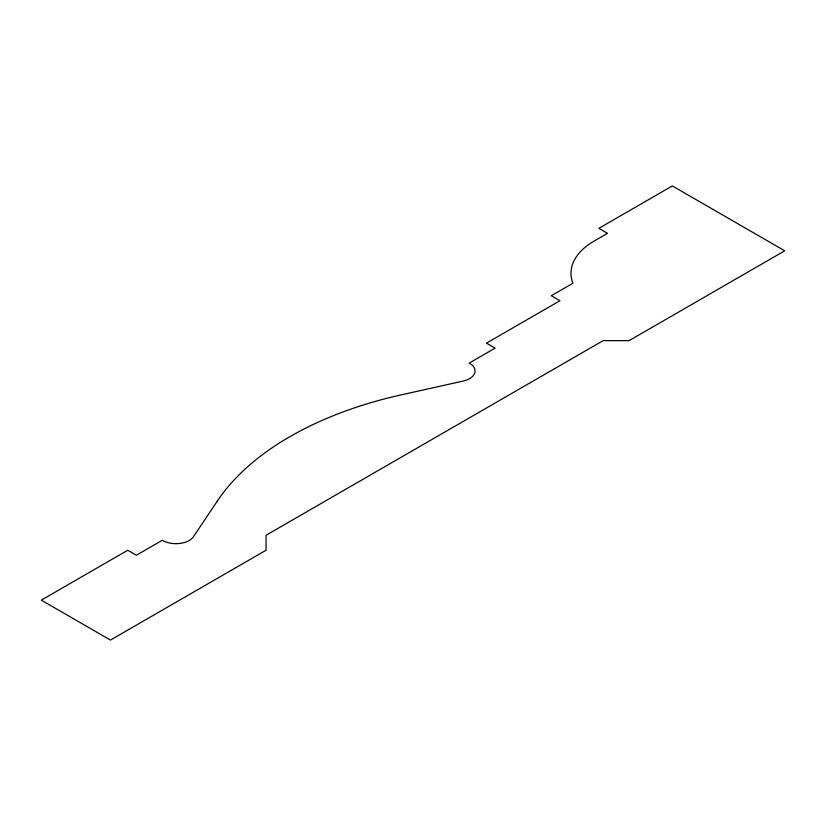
<?xml version="1.0" encoding="UTF-8"?>
<svg xmlns="http://www.w3.org/2000/svg" width="826" height="826" viewBox="0 0 826 826"><rect width="100%" height="100%" fill="white"/><g stroke="black" fill="none" stroke-linecap="round" stroke-linejoin="round"><path stroke-width="1.24" d="M217.352 501.01L193.47 536.735A18.761 10.831 0 0 1 162.319 540.266L136.383 555.237L127.741 550.24L41.3 600.151L110.457 640.078L266.044 550.24L266.044 535.269L603.176 340.632L629.102 340.632L784.7 250.805L672.323 185.922L598.85 228.348L607.492 233.335L593.636 241.337A78.811 45.502 0 0 0 572.914 283.246L551.303 295.718L559.956 300.705L486.473 343.131L495.115 348.118L469.189 363.089A18.761 10.831 0 0 1 463.066 381.085L401.199 394.869A320.901 185.272 0 0 0 217.352 501.01"/></g></svg>
